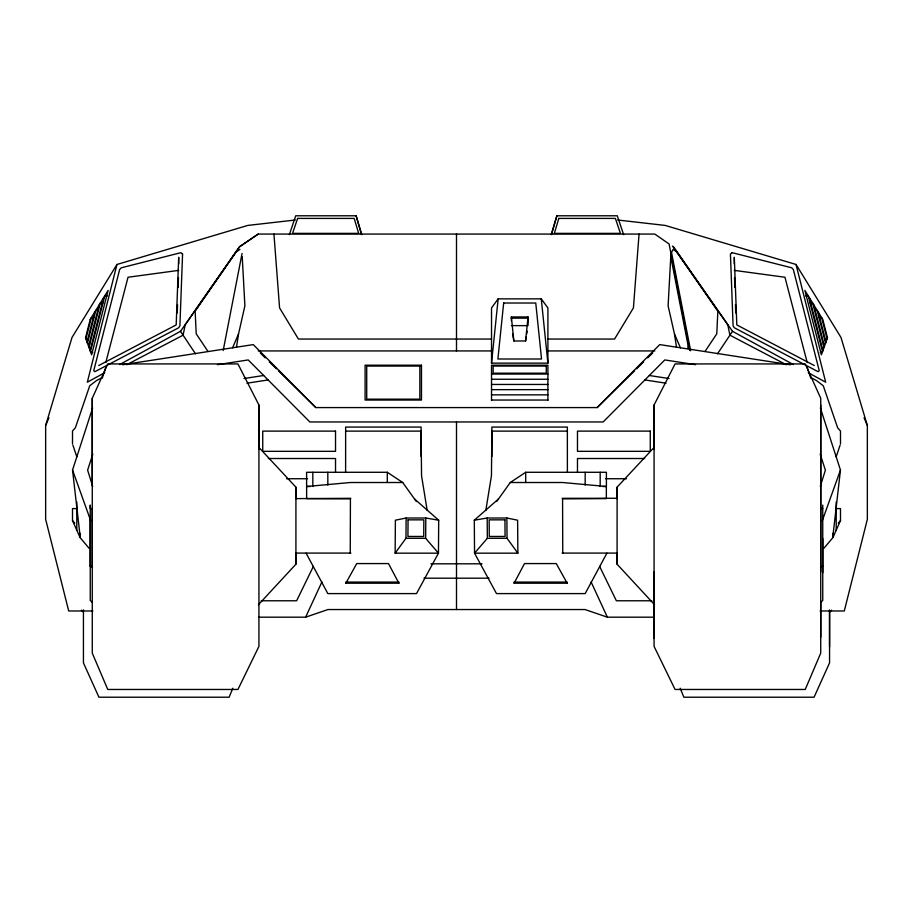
<?xml version="1.0" encoding="UTF-8"?>
<svg xmlns="http://www.w3.org/2000/svg" width="913" height="913" viewBox="0 0 913 913"><rect width="100%" height="100%" fill="white"/><g stroke="black" fill="none" stroke-linecap="round" stroke-linejoin="round"><path stroke-width="1.37" d="M76.783 530.225L76.806 502.047M92.464 567.293L90.25 566.14L90.25 505.46M92.27 485.237L92.27 398.273L107.757 363.933L237.939 363.933L258.927 405.007L258.927 646.381L237.939 689.463L107.757 689.463L92.27 653.115L92.27 398.273M258.927 448.888L258.927 405.007M345.616 472.306L345.639 427.067L421.121 427.067L421.098 456.614M514.122 583.202L514.122 582.083L567.144 582.083L567.144 583.202L514.122 583.202L524.507 563.572L556.257 563.572L567.144 583.202M585.176 485.088L585.176 472.283M602.671 486.503L606.403 486.503L606.403 472.283L525.694 472.283L510.276 482.509L496.683 501.511M617.074 487.177L617.062 498.624L617.074 487.177L653.719 447.838M654.553 604.714L617.085 564.2L617.108 498.27L562.146 498.315M654.073 638.278L654.073 405.007L675.061 363.933L805.243 363.933L820.73 398.273L820.73 653.115L805.243 689.463L675.061 689.463L654.073 646.381L654.073 571.869M820.73 637.194L820.73 601.781M820.73 571.869L820.73 405.007M822.75 538.453L822.75 600.434L820.81 602.295M829.563 646.963L829.563 610.204L829.563 662.884L814.065 697.212L683.883 697.212L680.185 688.231M258.447 604.714L295.915 564.2L295.926 487.177L259.281 447.838M350.25 553.175L350.421 498.886L306.654 498.612L306.597 472.283L387.306 472.283L402.724 482.509L416.317 501.511M734.28 263.834L734.314 257.295L736.814 324.925L814.282 365.531M425.812 518.013L425.652 538.293L438.457 553.175L395.135 553.175L395.386 520.205L406.125 518.013L425.812 518.013L438.697 520.205L438.457 553.175L416.511 593.598L327.824 593.598L306.106 553.175M395.135 553.175L405.965 538.293L406.125 518.013M177.259 313.045L177.556 304.508M178.149 287.435L178.492 277.484M639.054 234.07L633.417 307.943L614.575 339.054L547.903 339.054M491.525 363.146L498.156 298.859L541.272 298.859L547.903 307.943L547.903 363.146L491.525 363.146L491.525 307.943L498.156 298.859M512.718 333.998L513.848 340.983L525.58 340.983L528.056 316.959L511.371 316.959L511.371 320.634M832.976 535.486L840.462 470.047L820.353 407.906M236.456 347.397L238.521 334.021L244.889 305.821L242.23 256.633M485.807 510.47L491.456 475.696L491.879 427.067L567.361 427.067L567.384 472.306M525.58 340.983L526.253 336.794M526.71 333.998L527.155 331.214M617.085 564.2L617.12 552.73M223.183 350.535L242.059 253.483M295.39 219.999L247.765 225.431L116.967 264.473L87.328 382.193L104.721 372.698M87.043 342.055L94.701 312.178M88.572 346.301L99.175 304.919M90.09 350.558L103.648 297.661M105.782 362.564L128.037 277.244L178.743 270.374M92.943 610.98L68.703 610.98L45.65 519.303L45.65 425.481L72.024 337.422L116.967 264.473M551.212 234.652L556.873 215.788L617.268 215.788L623.636 234.652M551.612 234.264L556.873 215.788M820.308 486.446L825.375 470.127L820.171 454.069M80.024 535.486L72.538 470.047L92.647 407.906M102.256 378.187L105.748 367.38M92.829 454.069L87.625 470.127L92.692 486.446M836.16 456.968L840.086 445.167M289.364 234.652L295.732 215.788L356.127 215.788L361.788 234.652M822.225 520.878L840.462 470.047M232.815 688.231L229.117 697.212L98.935 697.212L83.437 662.884L83.437 609.884M45.65 425.481L48.948 417.755M232.564 347.807L238.521 334.021M823.823 548.382L832.976 537.506L840.496 520.581L840.496 508.598L836.399 508.598M258.778 617.188L305.627 617.188L321.901 581.969M313.399 566.357L296.634 600.777L261.175 600.777M606.894 553.175L585.176 593.598L496.489 593.598L474.543 553.175L474.304 520.205L498.247 499.171M345.856 583.202L356.743 563.572L388.493 563.572L398.878 583.202L345.856 583.202L345.856 582.083L398.878 582.083L398.878 583.202M705.053 351.391L716.785 333.804L717.846 311.15L676.761 251.794L673.064 249.454L670.941 253.483L668.111 305.821L674.479 334.021L676.544 347.397M717.504 353.799L732.5 331.328L673.6 246.841M119.626 364.561L180.5 331.328L239.4 246.841M689.817 350.535L669.092 243.976L654.792 234.07L258.208 234.07L239.674 246.67L185.213 324.845L183.079 335.185L126.656 364.766M487.188 518.013L487.348 538.293L474.543 553.175L517.865 553.175L517.614 520.205L506.875 518.013L487.188 518.013L474.304 520.205M838.214 523.172L840.496 520.581M278.431 370.804L315.841 407.575L597.159 407.575L659.745 344.6L790.384 364.766M597.159 407.575L634.569 370.804M636.601 368.818L643.676 361.868M647.716 357.896L652.772 352.92M829.643 612.064L831.583 610.204M258.208 234.07L239.674 246.67M239.936 249.454L236.239 251.794L195.154 311.15L196.215 333.804L207.947 351.391M98.718 365.531L176.186 324.925L178.686 257.295L178.72 263.834M101.583 377.902L96.561 380.538L89.736 385.754L75.357 427.798L72.504 431.039L72.504 443.923M820.536 567.293L822.75 566.14L820.73 566.14M824.781 339.796L827.098 338.86L821.654 317.621L819.121 317.735M823.252 344.053L825.569 343.117L817.181 310.363L814.647 310.477M821.734 348.31L824.051 347.374L812.707 303.105L810.173 303.219M820.205 352.566L822.522 351.619L808.233 295.846L805.7 295.96M305.627 617.188L327.938 609.542L585.062 609.542L607.373 617.188L654.222 617.188M122.616 364.766L253.255 344.6L315.841 407.575M217.431 364.686L248.21 359.939L309.861 421.966L603.139 421.966L664.79 359.939L695.569 364.686M244.011 378.53L263.674 375.494M246.955 383.209L268.102 379.945M511.371 318.146L528.056 318.146M511.371 325.633L526.664 325.633M491.525 339.054L298.425 339.054L279.583 307.943L273.946 234.07M258.208 350.934L491.525 350.934M547.903 350.934L654.792 350.934M491.525 374.056L547.903 374.056M491.525 379.26L547.903 379.26M491.525 384.453L547.903 384.453M491.525 389.646L547.903 389.646M491.525 394.85L547.903 394.85M491.525 400.042L547.903 400.042M345.639 431.119L421.121 431.119L421.544 475.696L427.193 510.47M567.361 431.119L491.879 431.119L491.902 456.614M268.342 458.509L335.528 458.509L335.528 471.987M644.658 458.509L577.473 458.509L577.473 471.987M286.534 478.732L307.533 478.732M605.467 478.732L626.466 478.732M402.724 482.509L350.421 482.509L306.597 486.503L310.329 486.503M510.276 482.509L562.579 482.509L606.403 486.503M76.601 508.598L72.504 508.598L72.504 520.581L80.024 537.506L89.177 548.382M820.73 508.541L822.75 508.541M405.965 538.293L425.652 538.293M487.348 538.293L507.035 538.293L517.865 553.175M295.96 553.084L350.889 553.084M562.111 553.084L617.04 553.084M430.97 563.812L482.03 563.812M90.25 566.14L92.27 566.14L92.27 508.541L90.25 508.541L90.25 505.106M423.997 578.191L489.003 578.191M651.825 600.777L616.366 600.777L599.601 566.357M820.057 610.98L844.297 610.98L867.35 519.303L867.35 425.481L840.976 337.422L796.033 264.473L665.235 225.431L617.61 219.999M350.854 498.315L295.938 498.624L295.926 487.177M107.3 295.96L104.767 295.846L90.478 351.619L92.795 352.566M102.827 303.219L100.293 303.105L88.949 347.374L91.266 348.31M98.353 310.477L95.819 310.363L87.431 343.117L89.748 344.053M93.879 317.735L91.346 317.621L85.902 338.86L88.219 339.796M734.257 270.374L784.963 277.244L807.218 362.564M649.326 375.494L668.989 378.53M644.898 379.945L666.045 383.209M786.344 364.766L729.921 335.185L727.787 324.845L672.459 246.076M811.417 377.902L816.439 380.538L823.264 385.754L837.643 427.798L840.496 431.039L840.496 443.923M732.5 331.328L793.374 364.561M808.279 372.698L825.672 382.193L796.033 264.473M414.753 499.171L438.697 520.205M92.19 602.295L90.25 600.434L90.25 519.063M81.417 610.204L83.357 612.064M260.228 352.92L265.284 357.896M269.324 361.868L276.399 368.818M72.504 520.581L74.786 523.172M180.5 331.328L195.496 353.799M591.099 581.969L607.373 617.188M674.479 334.021L680.436 347.807M864.052 417.755L867.35 425.481M72.538 470.047L90.775 520.878M72.903 445.133L76.84 456.968M807.252 367.38L810.744 378.187M361.388 234.264L356.127 215.788M818.299 312.178L825.957 342.055M813.825 304.919L824.428 346.301M809.352 297.661L822.91 350.558M671.5 252.41L690.627 350.729M670.77 256.633L687.9 344.418L687.946 348.561M541.272 298.859L547.903 363.146M511.371 316.959L513.848 340.983M734.509 277.484L734.851 287.435M735.444 304.508L735.741 313.045M506.875 518.013L507.035 538.293M562.75 553.175L562.579 498.886L606.346 498.612L606.346 486.481M295.88 552.73L295.915 564.2M836.194 502.047L836.217 530.225M832.976 533.306L832.976 537.506M822.75 505.106L822.75 572.896M654.073 405.007L654.073 448.888M600.183 472.283L600.183 486.503M547.903 400.465L547.903 365.2L491.525 365.2L491.525 400.465M528.056 316.959L528.056 325.633M525.694 472.283L525.694 482.509M456.5 234.07L456.5 350.934M456.5 421.966L456.5 609.542M387.306 472.283L387.306 482.509M327.824 472.283L327.824 485.088M312.817 472.283L312.817 486.503M80.024 533.306L80.024 537.506M408.054 519.851L407.928 536.456L423.723 536.456L423.849 519.851L408.054 519.851M182.566 254.099L179.907 325.85L178.686 327.767L94.895 371.682L93.742 370.689L119.66 269.518L121.281 267.806L180.911 252.661L182.566 254.099M503.668 303.013L497.893 359.003L541.535 359.003L535.76 303.013L503.668 303.013M90.227 319.436L85.525 337.799L91.62 354.815L108.122 290.402L90.227 319.436M558.824 218.412L554.339 233.374L620.441 233.374L615.385 218.412L558.824 218.412M297.615 218.412L292.559 233.374L358.661 233.374L354.176 218.412L297.615 218.412M827.475 337.799L821.38 354.815L804.878 290.402L822.773 319.436L827.475 337.799M732.089 252.661L730.434 254.099L733.093 325.85L734.314 327.767L818.105 371.682L819.258 370.689L793.34 269.518L791.719 267.806L732.089 252.661M421.475 365.2L365.097 365.2L365.097 400.042L421.475 400.042L421.475 365.2M419.854 366.067L366.718 366.067L366.718 399.175L419.854 399.175L419.854 366.067M546.282 366.067L493.146 366.067L493.146 373.189L546.282 373.189L546.282 366.067M335.528 431.119L262.739 431.119L262.739 451.33L335.528 451.33L335.528 431.119M650.261 431.119L577.473 431.119L577.473 451.33L650.261 451.33L650.261 431.119M504.946 519.851L489.151 519.851L489.277 536.456L505.072 536.456L504.946 519.851"/></g></svg>
